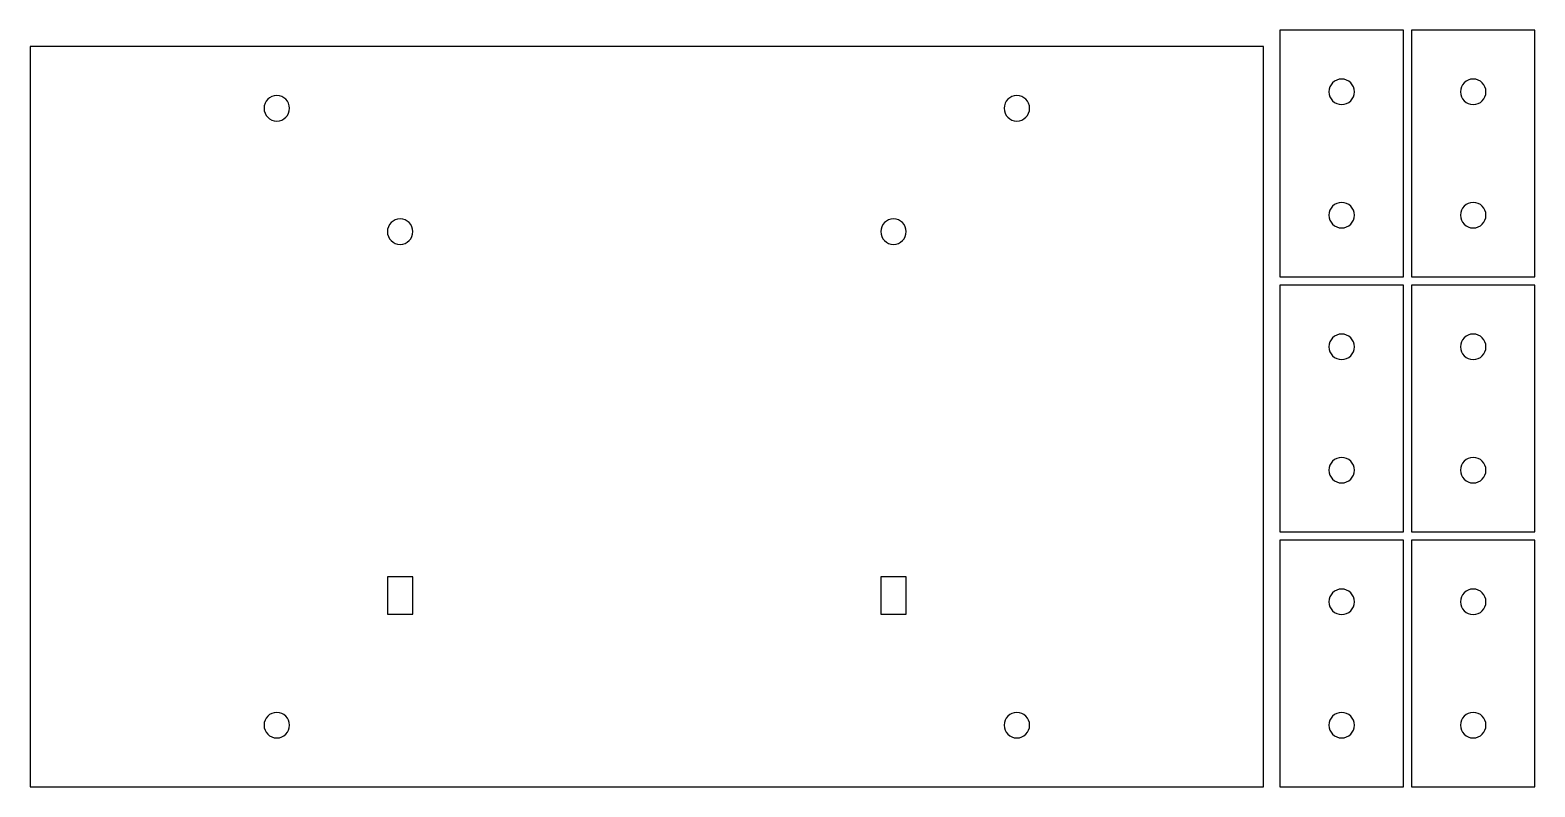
# Model space of a CAD drawing. Extents: x 20 to 203, y 20 to 112.
import ezdxf

# ---------------------------------------------------------------- set-up
doc = ezdxf.new("R2010")
doc.units = 0
doc.layers.add('C00-00-00-BLACK', color=7, linetype='CONTINUOUS')

msp = doc.modelspace()

# ---------------------------------------------------------------- linework, layer by layer
at = {"layer": 'C00-00-00-BLACK'}
for p, q in [((187, 112), (172, 112)), ((172, 112), (172, 82)), ((187, 82), (187, 112)), ((203, 112), (188, 112)), ((188, 112), (188, 82)), ((203, 82), (203, 112)), ((170, 110), (20, 110)), ((20, 110), (20, 20)), ((170, 20), (170, 110)), ((181.05, 104.5), (181.05, 104.5)), ((197.05, 104.5), (197.05, 104.5)), ((51.55, 102.5), (51.55, 102.5)), ((141.55, 102.5), (141.55, 102.5)), ((181.05, 89.5001), (181.05, 89.5001)), ((197.05, 89.5001), (197.05, 89.5001)), ((66.5501, 87.5002), (66.5501, 87.5002)), ((126.55, 87.5002), (126.55, 87.5002)), ((172, 82), (187, 82)), ((187, 80.9999), (172, 80.9999)), ((172, 80.9999), (172, 51)), ((187, 51), (187, 80.9999)), ((188, 82), (203, 82)), ((203, 80.9999), (188, 80.9999)), ((188, 80.9999), (188, 51)), ((203, 51), (203, 80.9999)), ((181.05, 73.4998), (181.05, 73.4998)), ((197.05, 73.4998), (197.05, 73.4998)), ((181.05, 58.5001), (181.05, 58.5001)), ((197.05, 58.5001), (197.05, 58.5001)), ((172, 51), (187, 51)), ((187, 49.9999), (172, 49.9999)), ((172, 49.9999), (172, 20)), ((187, 20), (187, 49.9999)), ((188, 51), (203, 51)), ((203, 49.9999), (188, 49.9999)), ((188, 49.9999), (188, 20)), ((203, 20), (203, 49.9999)), ((66.5501, 45.55), (63.4499, 45.55)), ((63.4499, 45.55), (63.4499, 40.9998)), ((66.5501, 40.9998), (66.5501, 45.55)), ((126.55, 45.55), (123.45, 45.55)), ((123.45, 45.55), (123.45, 40.9998)), ((126.55, 40.9998), (126.55, 45.55)), ((181.05, 42.5002), (181.05, 42.5002)), ((197.05, 42.5002), (197.05, 42.5002)), ((63.4499, 40.9998), (66.5501, 40.9998)), ((123.45, 40.9998), (126.55, 40.9998)), ((51.55, 27.5), (51.55, 27.5)), ((141.55, 27.5), (141.55, 27.5)), ((181.05, 27.5), (181.05, 27.5)), ((197.05, 27.5), (197.05, 27.5)), ((20, 20), (170, 20)), ((172, 20), (187, 20)), ((188, 20), (203, 20))]:
    msp.add_line(p, q, dxfattribs=at)
for points in [[(179.5, 106.05), (178.644, 106.05), (177.95, 105.356), (177.95, 104.5)], [(177.95, 104.5), (177.95, 103.644), (178.644, 102.95), (179.5, 102.95)], [(181.05, 104.5), (181.05, 105.356), (180.356, 106.05), (179.5, 106.05)], [(179.5, 102.95), (180.356, 102.95), (181.05, 103.644), (181.05, 104.5)], [(195.5, 106.05), (194.644, 106.05), (193.95, 105.356), (193.95, 104.5)], [(193.95, 104.5), (193.95, 103.644), (194.644, 102.95), (195.5, 102.95)], [(197.05, 104.5), (197.05, 105.356), (196.356, 106.05), (195.5, 106.05)], [(195.5, 102.95), (196.356, 102.95), (197.05, 103.644), (197.05, 104.5)], [(49.9999, 104.05), (49.1441, 104.05), (48.4501, 103.356), (48.4501, 102.5)], [(48.4501, 102.5), (48.4501, 101.644), (49.1441, 100.95), (49.9999, 100.95)], [(51.55, 102.5), (51.55, 103.356), (50.8557, 104.05), (49.9999, 104.05)], [(49.9999, 100.95), (50.8557, 100.95), (51.55, 101.644), (51.55, 102.5)], [(140, 104.05), (139.144, 104.05), (138.45, 103.356), (138.45, 102.5)], [(138.45, 102.5), (138.45, 101.644), (139.144, 100.95), (140, 100.95)], [(141.55, 102.5), (141.55, 103.356), (140.856, 104.05), (140, 104.05)], [(140, 100.95), (140.856, 100.95), (141.55, 101.644), (141.55, 102.5)], [(179.5, 91.0502), (178.644, 91.0502), (177.95, 90.3559), (177.95, 89.5001)], [(181.05, 89.5001), (181.05, 90.3559), (180.356, 91.0502), (179.5, 91.0502)], [(195.5, 91.0502), (194.644, 91.0502), (193.95, 90.3559), (193.95, 89.5001)], [(197.05, 89.5001), (197.05, 90.3559), (196.356, 91.0502), (195.5, 91.0502)], [(65, 89.0499), (64.1442, 89.0499), (63.4499, 88.356), (63.4499, 87.5002)], [(66.5501, 87.5002), (66.5501, 88.356), (65.8558, 89.0499), (65, 89.0499)], [(125, 89.0499), (124.144, 89.0499), (123.45, 88.356), (123.45, 87.5002)], [(126.55, 87.5002), (126.55, 88.356), (125.856, 89.0499), (125, 89.0499)], [(177.95, 89.5001), (177.95, 88.6439), (178.644, 87.95), (179.5, 87.95)], [(179.5, 87.95), (180.356, 87.95), (181.05, 88.6439), (181.05, 89.5001)], [(193.95, 89.5001), (193.95, 88.6439), (194.644, 87.95), (195.5, 87.95)], [(195.5, 87.95), (196.356, 87.95), (197.05, 88.6439), (197.05, 89.5001)], [(63.4499, 87.5002), (63.4499, 86.644), (64.1442, 85.9501), (65, 85.9501)], [(65, 85.9501), (65.8558, 85.9501), (66.5501, 86.644), (66.5501, 87.5002)], [(123.45, 87.5002), (123.45, 86.644), (124.144, 85.9501), (125, 85.9501)], [(125, 85.9501), (125.856, 85.9501), (126.55, 86.644), (126.55, 87.5002)], [(179.5, 75.0499), (178.644, 75.0499), (177.95, 74.356), (177.95, 73.4998)], [(181.05, 73.4998), (181.05, 74.356), (180.356, 75.0499), (179.5, 75.0499)], [(195.5, 75.0499), (194.644, 75.0499), (193.95, 74.356), (193.95, 73.4998)], [(197.05, 73.4998), (197.05, 74.356), (196.356, 75.0499), (195.5, 75.0499)], [(177.95, 73.4998), (177.95, 72.644), (178.644, 71.9501), (179.5, 71.9501)], [(179.5, 71.9501), (180.356, 71.9501), (181.05, 72.644), (181.05, 73.4998)], [(193.95, 73.4998), (193.95, 72.644), (194.644, 71.9501), (195.5, 71.9501)], [(195.5, 71.9501), (196.356, 71.9501), (197.05, 72.644), (197.05, 73.4998)], [(179.5, 60.0498), (178.644, 60.0498), (177.95, 59.3559), (177.95, 58.5001)], [(181.05, 58.5001), (181.05, 59.3559), (180.356, 60.0498), (179.5, 60.0498)], [(195.5, 60.0498), (194.644, 60.0498), (193.95, 59.3559), (193.95, 58.5001)], [(197.05, 58.5001), (197.05, 59.3559), (196.356, 60.0498), (195.5, 60.0498)], [(177.95, 58.5001), (177.95, 57.6442), (178.644, 56.95), (179.5, 56.95)], [(179.5, 56.95), (180.356, 56.95), (181.05, 57.6442), (181.05, 58.5001)], [(193.95, 58.5001), (193.95, 57.6442), (194.644, 56.95), (195.5, 56.95)], [(195.5, 56.95), (196.356, 56.95), (197.05, 57.6442), (197.05, 58.5001)], [(179.5, 44.0499), (178.644, 44.0499), (177.95, 43.356), (177.95, 42.5002)], [(181.05, 42.5002), (181.05, 43.356), (180.356, 44.0499), (179.5, 44.0499)], [(195.5, 44.0499), (194.644, 44.0499), (193.95, 43.356), (193.95, 42.5002)], [(197.05, 42.5002), (197.05, 43.356), (196.356, 44.0499), (195.5, 44.0499)], [(177.95, 42.5002), (177.95, 41.644), (178.644, 40.9501), (179.5, 40.9501)], [(179.5, 40.9501), (180.356, 40.9501), (181.05, 41.644), (181.05, 42.5002)], [(193.95, 42.5002), (193.95, 41.644), (194.644, 40.9501), (195.5, 40.9501)], [(195.5, 40.9501), (196.356, 40.9501), (197.05, 41.644), (197.05, 42.5002)], [(49.9999, 29.0499), (49.1441, 29.0499), (48.4501, 28.3559), (48.4501, 27.5)], [(48.4501, 27.5), (48.4501, 26.644), (49.1441, 25.95), (49.9999, 25.95)], [(51.55, 27.5), (51.55, 28.3559), (50.8557, 29.0499), (49.9999, 29.0499)], [(49.9999, 25.95), (50.8557, 25.95), (51.55, 26.644), (51.55, 27.5)], [(140, 29.0499), (139.144, 29.0499), (138.45, 28.3559), (138.45, 27.5)], [(138.45, 27.5), (138.45, 26.644), (139.144, 25.95), (140, 25.95)], [(141.55, 27.5), (141.55, 28.3559), (140.856, 29.0499), (140, 29.0499)], [(140, 25.95), (140.856, 25.95), (141.55, 26.644), (141.55, 27.5)], [(179.5, 29.0499), (178.644, 29.0499), (177.95, 28.3559), (177.95, 27.5)], [(177.95, 27.5), (177.95, 26.644), (178.644, 25.95), (179.5, 25.95)], [(181.05, 27.5), (181.05, 28.3559), (180.356, 29.0499), (179.5, 29.0499)], [(179.5, 25.95), (180.356, 25.95), (181.05, 26.644), (181.05, 27.5)], [(195.5, 29.0499), (194.644, 29.0499), (193.95, 28.3559), (193.95, 27.5)], [(193.95, 27.5), (193.95, 26.644), (194.644, 25.95), (195.5, 25.95)], [(197.05, 27.5), (197.05, 28.3559), (196.356, 29.0499), (195.5, 29.0499)], [(195.5, 25.95), (196.356, 25.95), (197.05, 26.644), (197.05, 27.5)]]:
    msp.add_open_spline(points, degree=3, dxfattribs=at)

doc.saveas('drawing.dxf')
